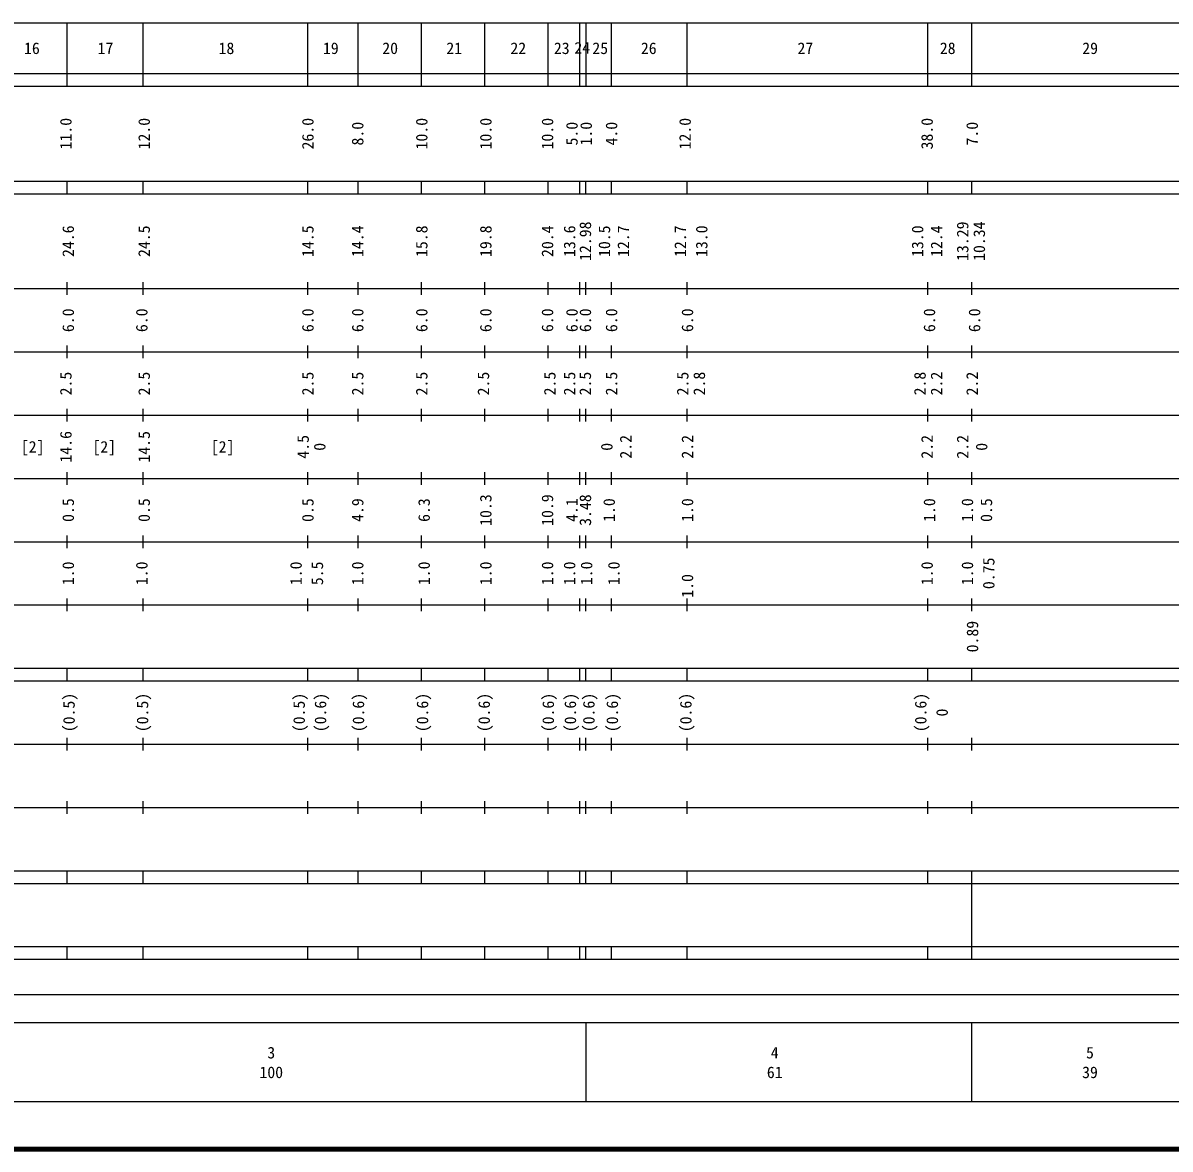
# Model space of a CAD drawing. Units: millimetres on the paper, enlarged 1000 times. Extents: x 40000 to 680000, y 20000 to 380000.
# Drawn here: x 279039 to 460361, y 20000 to 198000 of the extents above; entities that cross this region are included whole.
import ezdxf
from ezdxf.enums import TextEntityAlignment as Align

# ---------------------------------------------------------------- set-up
doc = ezdxf.new("R2010")
doc.units = ezdxf.units.MM
doc.header["$LTSCALE"] = 1000
doc.layers.add('M-TTL', color=2, linetype='Continuous', lineweight=140)
doc.layers.add('M-TTL-BAND', color=7, linetype='Continuous', lineweight=25)
doc.styles.add('ＭＳ ゴシック', font='')
doc.styles.get('ＭＳ ゴシック').set_extended_font_data('MS Gothic')

msp = doc.modelspace()

# ---------------------------------------------------------------- linework, layer by layer
at = {"layer": 'M-TTL'}
msp.add_line((40000, 20000), (680000, 20000), dxfattribs=at)
at = {"layer": 'M-TTL-BAND'}
for p, q in [((68000, 198000), (579000, 198000)), ((286000, 198000), (286000, 188000)), ((298000, 198000), (298000, 188000)), ((324000, 198000), (324000, 188000)), ((332000, 198000), (332000, 188000)), ((342000, 198000), (342000, 188000)), ((352000, 198000), (352000, 188000)), ((362000, 198000), (362000, 188000)), ((367000, 198000), (367000, 188000)), ((368000, 198000), (368000, 188000)), ((372000, 198000), (372000, 188000)), ((384000, 198000), (384000, 188000)), ((422000, 198000), (422000, 188000)), ((429000, 198000), (429000, 188000)), ((40000, 190000), (579000, 190000)), ((40000, 188000), (579000, 188000)), ((40000, 173000), (579000, 173000)), ((286000, 173000), (286000, 171000)), ((298000, 173000), (298000, 171000)), ((324000, 173000), (324000, 171000)), ((332000, 173000), (332000, 171000)), ((342000, 173000), (342000, 171000)), ((352000, 173000), (352000, 171000)), ((362000, 173000), (362000, 171000)), ((367000, 173000), (367000, 171000)), ((368000, 171000), (368000, 173000)), ((372000, 173000), (372000, 171000)), ((384000, 173000), (384000, 171000)), ((422000, 173000), (422000, 171000)), ((429000, 173000), (429000, 171000)), ((40000, 171000), (579000, 171000)), ((40000, 156000), (579000, 156000)), ((286000, 157000), (286000, 155000)), ((298000, 157000), (298000, 155000)), ((324000, 157000), (324000, 155000)), ((332000, 157000), (332000, 155000)), ((342000, 157000), (342000, 155000)), ((352000, 157000), (352000, 155000)), ((362000, 157000), (362000, 155000)), ((367000, 157000), (367000, 155000)), ((368000, 155000), (368000, 157000)), ((372000, 157000), (372000, 155000)), ((384000, 157000), (384000, 155000)), ((422000, 157000), (422000, 155000)), ((429000, 157000), (429000, 155000)), ((286000, 147000), (286000, 145000)), ((298000, 147000), (298000, 145000)), ((324000, 147000), (324000, 145000)), ((332000, 147000), (332000, 145000)), ((342000, 147000), (342000, 145000)), ((352000, 147000), (352000, 145000)), ((362000, 147000), (362000, 145000)), ((367000, 147000), (367000, 145000)), ((368000, 145000), (368000, 147000)), ((372000, 147000), (372000, 145000)), ((384000, 147000), (384000, 145000)), ((422000, 147000), (422000, 145000)), ((429000, 147000), (429000, 145000)), ((46000, 146000), (579000, 146000)), ((52000, 136000), (579000, 136000)), ((286000, 137000), (286000, 135000)), ((298000, 137000), (298000, 135000)), ((324000, 137000), (324000, 135000)), ((332000, 137000), (332000, 135000)), ((342000, 137000), (342000, 135000)), ((352000, 137000), (352000, 135000)), ((362000, 137000), (362000, 135000)), ((367000, 137000), (367000, 135000)), ((368000, 135000), (368000, 137000)), ((372000, 137000), (372000, 135000)), ((384000, 137000), (384000, 135000)), ((422000, 137000), (422000, 135000)), ((429000, 137000), (429000, 135000)), ((286000, 127000), (286000, 125000)), ((298000, 127000), (298000, 125000)), ((324000, 127000), (324000, 125000)), ((332000, 127000), (332000, 125000)), ((342000, 127000), (342000, 125000)), ((352000, 127000), (352000, 125000)), ((362000, 127000), (362000, 125000)), ((367000, 127000), (367000, 125000)), ((368000, 125000), (368000, 127000)), ((372000, 127000), (372000, 125000)), ((384000, 127000), (384000, 125000)), ((422000, 127000), (422000, 125000)), ((429000, 127000), (429000, 125000)), ((46000, 126000), (579000, 126000)), ((286000, 117000), (286000, 115000)), ((298000, 117000), (298000, 115000)), ((324000, 117000), (324000, 115000)), ((332000, 117000), (332000, 115000)), ((342000, 117000), (342000, 115000)), ((352000, 117000), (352000, 115000)), ((362000, 117000), (362000, 115000)), ((367000, 117000), (367000, 115000)), ((368000, 115000), (368000, 117000)), ((372000, 117000), (372000, 115000)), ((384000, 117000), (384000, 115000)), ((422000, 117000), (422000, 115000)), ((429000, 117000), (429000, 115000)), ((52000, 116000), (579000, 116000)), ((286000, 107000), (286000, 105000)), ((298000, 107000), (298000, 105000)), ((324000, 107000), (324000, 105000)), ((332000, 107000), (332000, 105000)), ((342000, 107000), (342000, 105000)), ((352000, 107000), (352000, 105000)), ((362000, 107000), (362000, 105000)), ((367000, 107000), (367000, 105000)), ((368000, 105000), (368000, 107000)), ((372000, 107000), (372000, 105000)), ((384000, 107000), (384000, 105000)), ((422000, 107000), (422000, 105000)), ((429000, 107000), (429000, 105000)), ((46000, 106000), (579000, 106000)), ((40000, 96000), (579000, 96000)), ((286000, 96000), (286000, 94000)), ((298000, 96000), (298000, 94000)), ((324000, 96000), (324000, 94000)), ((332000, 96000), (332000, 94000)), ((342000, 96000), (342000, 94000)), ((352000, 96000), (352000, 94000)), ((362000, 96000), (362000, 94000)), ((367000, 96000), (367000, 94000)), ((368000, 94000), (368000, 96000)), ((372000, 96000), (372000, 94000)), ((384000, 96000), (384000, 94000)), ((422000, 96000), (422000, 94000)), ((429000, 96000), (429000, 94000)), ((40000, 94000), (579000, 94000)), ((49000, 84000), (579000, 84000)), ((286000, 85000), (286000, 83000)), ((298000, 85000), (298000, 83000)), ((324000, 85000), (324000, 83000)), ((332000, 85000), (332000, 83000)), ((342000, 85000), (342000, 83000)), ((352000, 85000), (352000, 83000)), ((362000, 85000), (362000, 83000)), ((367000, 85000), (367000, 83000)), ((368000, 83000), (368000, 85000)), ((372000, 85000), (372000, 83000)), ((384000, 85000), (384000, 83000)), ((422000, 85000), (422000, 83000)), ((429000, 85000), (429000, 83000)), ((286000, 75000), (286000, 73000)), ((298000, 75000), (298000, 73000)), ((324000, 75000), (324000, 73000)), ((332000, 75000), (332000, 73000)), ((342000, 75000), (342000, 73000)), ((352000, 75000), (352000, 73000)), ((362000, 75000), (362000, 73000)), ((367000, 75000), (367000, 73000)), ((368000, 73000), (368000, 75000)), ((372000, 75000), (372000, 73000)), ((384000, 75000), (384000, 73000)), ((422000, 75000), (422000, 73000)), ((429000, 75000), (429000, 73000)), ((40000, 74000), (579000, 74000)), ((40000, 64000), (579000, 64000)), ((286000, 64000), (286000, 62000)), ((298000, 64000), (298000, 62000)), ((324000, 64000), (324000, 62000)), ((332000, 64000), (332000, 62000)), ((342000, 64000), (342000, 62000)), ((352000, 64000), (352000, 62000)), ((362000, 64000), (362000, 62000)), ((367000, 64000), (367000, 62000)), ((368000, 62000), (368000, 64000)), ((372000, 64000), (372000, 62000)), ((384000, 64000), (384000, 62000)), ((422000, 64000), (422000, 62000)), ((429000, 64000), (429000, 52000)), ((40000, 62000), (579000, 62000)), ((40000, 52000), (579000, 52000)), ((286000, 52000), (286000, 50000)), ((298000, 52000), (298000, 50000)), ((324000, 52000), (324000, 50000)), ((332000, 52000), (332000, 50000)), ((342000, 52000), (342000, 50000)), ((352000, 52000), (352000, 50000)), ((362000, 52000), (362000, 50000)), ((367000, 52000), (367000, 50000)), ((368000, 50000), (368000, 52000)), ((372000, 52000), (372000, 50000)), ((384000, 52000), (384000, 50000)), ((422000, 52000), (422000, 50000)), ((429000, 52000), (429000, 50000)), ((40000, 50000), (579000, 50000)), ((70805, 44406), (565903, 44406)), ((40000, 40000), (579000, 40000)), ((368000, 40000), (368000, 27500)), ((429000, 40000), (429000, 27500)), ((68000, 27500), (579000, 27500))]:
    msp.add_line(p, q, dxfattribs=at)

# ---------------------------------------------------------------- texts
at = {"layer": 'M-TTL-BAND', "style": 'ＭＳ ゴシック'}
for s, p in [('16', (280457, 194000)), ('17', (292083, 194000)), ('18', (311208, 194000)), ('19', (327709, 194000)), ('20', (337084, 194000)), ('21', (347210, 194000)), ('22', (357335, 194000)), ('23', (364208, 194000)), ('24', (367448, 194067)), ('25', (370287, 194000)), ('26', (377961, 194000)), ('27', (402712, 194000)), ('28', (425212, 194000)), ('29', (447729, 194000)), ('[2]', (280575, 131000)), ('[2]', (291892, 131000)), ('[2]', (310601, 131000)), ('3', (318288, 35238)), ('4', (397872, 35238)), ('5', (447703, 35238)), ('100', (318288, 32131)), ('61', (397872, 32131)), ('39', (447703, 32131))]:
    msp.add_text(s, height=1833, dxfattribs=at).set_placement(p, align=Align.MIDDLE_CENTER)
for s, p in [('11.0', (285813, 180500)), ('12.0', (298189, 180500)), ('26.0', (324065, 180500)), ('8.0', (331940, 180500)), ('10.0', (342065, 180500)), ('10.0', (352191, 180500)), ('10.0', (361941, 180500)), ('5.0', (365808, 180500)), ('1.0', (368056, 180500)), ('4.0', (372066, 180500)), ('12.0', (383692, 180500)), ('38.0', (421943, 180500)), ('7.0', (429068, 180500)), ('24.6', (286188, 163500)), ('24.5', (298189, 163500)), ('14.5', (324065, 163500)), ('14.4', (331940, 163500)), ('15.8', (342065, 163500)), ('19.8', (352191, 163500)), ('20.4', (361941, 163500)), ('13.6', (365433, 163500)), ('12.98', (367930, 163500)), ('10.5', (370941, 163500)), ('12.7', (373941, 163500)), ('12.7', (382942, 163500)), ('13.0', (386317, 163500)), ('13.0', (420443, 163500)), ('12.4', (423443, 163500)), ('13.29', (427568, 163500)), ('10.34', (430193, 163500)), ('6.0', (286188, 151000)), ('6.0', (297814, 151000)), ('6.0', (324065, 151000)), ('6.0', (331940, 151000)), ('6.0', (342065, 151000)), ('6.0', (352191, 151000)), ('6.0', (361941, 151000)), ('6.0', (365808, 151000)), ('6.0', (367930, 151000)), ('6.0', (372066, 151000)), ('6.0', (384067, 151000)), ('6.0', (422318, 151000)), ('6.0', (429443, 151000)), ('2.5', (285813, 141000)), ('2.5', (298189, 141000)), ('2.5', (324065, 141000)), ('2.5', (331940, 141000)), ('2.5', (342065, 141000)), ('2.5', (351816, 141000)), ('2.5', (362316, 141000)), ('2.5', (365433, 141000)), ('2.5', (367918, 141000)), ('2.5', (372066, 141000)), ('2.5', (383317, 141000)), ('2.8', (385942, 141000)), ('2.8', (420818, 141000)), ('2.2', (423443, 141000)), ('2.2', (429068, 141000)), ('14.6', (285813, 131000)), ('14.5', (298189, 131000)), ('4.5', (323315, 131000)), ('2.2', (374316, 131000)), ('2.2', (384067, 131000)), ('2.2', (421943, 131000)), ('2.2', (427568, 131000)), ('0', (325940, 131000)), ('0', (371316, 131000)), ('0', (430568, 131000)), ('10.3', (352191, 121000)), ('10.9', (361941, 121000)), ('3.48', (367930, 121000)), ('0.5', (286188, 121000)), ('0.5', (298189, 121000)), ('0.5', (324065, 121000)), ('4.9', (331940, 121000)), ('6.3', (342440, 121000)), ('4.1', (365808, 121000)), ('1.0', (371691, 121000)), ('1.0', (384067, 121000)), ('1.0', (422318, 121000)), ('1.0', (428318, 121000)), ('0.5', (431318, 121000)), ('1.0', (286188, 111000)), ('1.0', (297814, 111000)), ('1.0', (322190, 111000)), ('5.5', (325565, 111000)), ('1.0', (331940, 111000)), ('1.0', (342440, 111000)), ('1.0', (352191, 111000)), ('1.0', (361941, 111000)), ('1.0', (365433, 111000)), ('1.0', (368118, 111000)), ('1.0', (372441, 111000)), ('1.0', (421943, 111000)), ('1.0', (428318, 111000)), ('0.75', (431693, 111000)), ('1.0', (384067, 109015)), ('0.89', (429118, 101000)), ('(0.5)', (286307, 89000)), ('(0.5)', (297932, 89000)), ('(0.5)', (322683, 89000)), ('(0.6)', (326058, 89000)), ('(0.6)', (332058, 89000)), ('(0.6)', (342184, 89000)), ('(0.6)', (351934, 89000)), ('(0.6)', (362059, 89000)), ('(0.6)', (365552, 89000)), ('(0.6)', (368480, 89000)), ('(0.6)', (372185, 89000)), ('(0.6)', (383810, 89000)), ('(0.6)', (420937, 89000)), ('0', (424312, 89000))]:
    msp.add_text(s, height=1833, rotation=90, dxfattribs=at).set_placement(p, align=Align.MIDDLE_CENTER)

doc.saveas('drawing.dxf')
